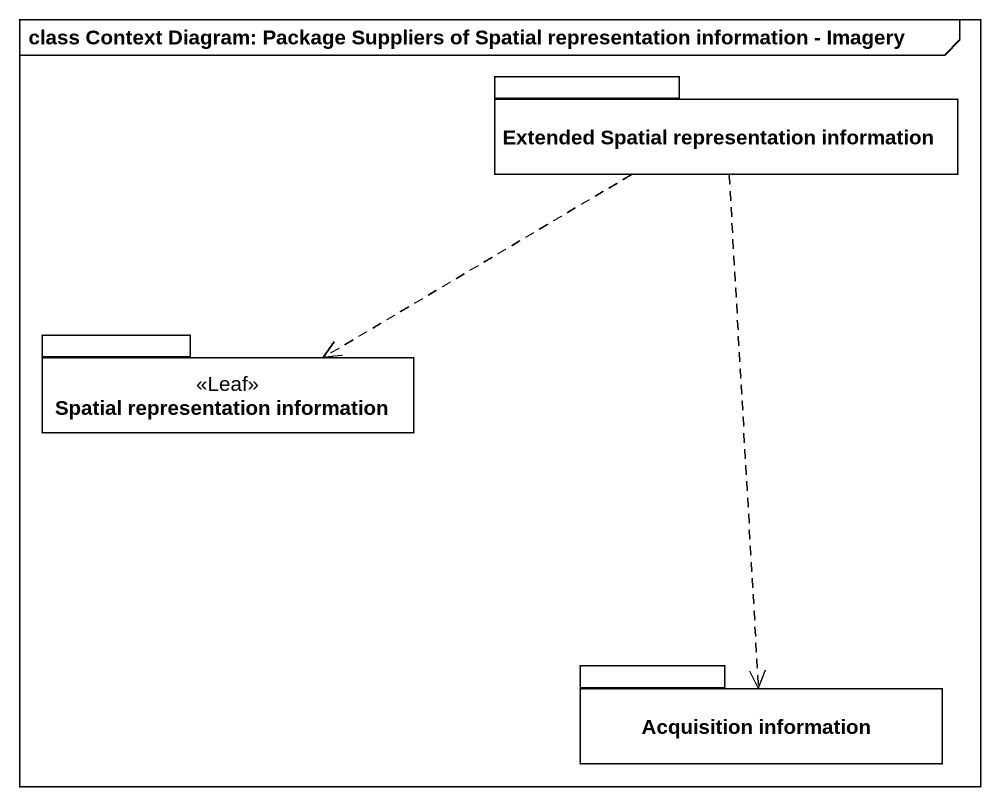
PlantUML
@startuml
mainframe class Context Diagram: Package Suppliers of Spatial representation information - Imagery
package "Extended Spatial representation information" as Extended_Spatial {
}
package "Spatial representation information" as Spatial_representation <<Leaf>> {
}
package "Acquisition information" as Acquisition_information {
}
Extended_Spatial .left.> Spatial_representation
Extended_Spatial ..> Acquisition_information
@enduml
